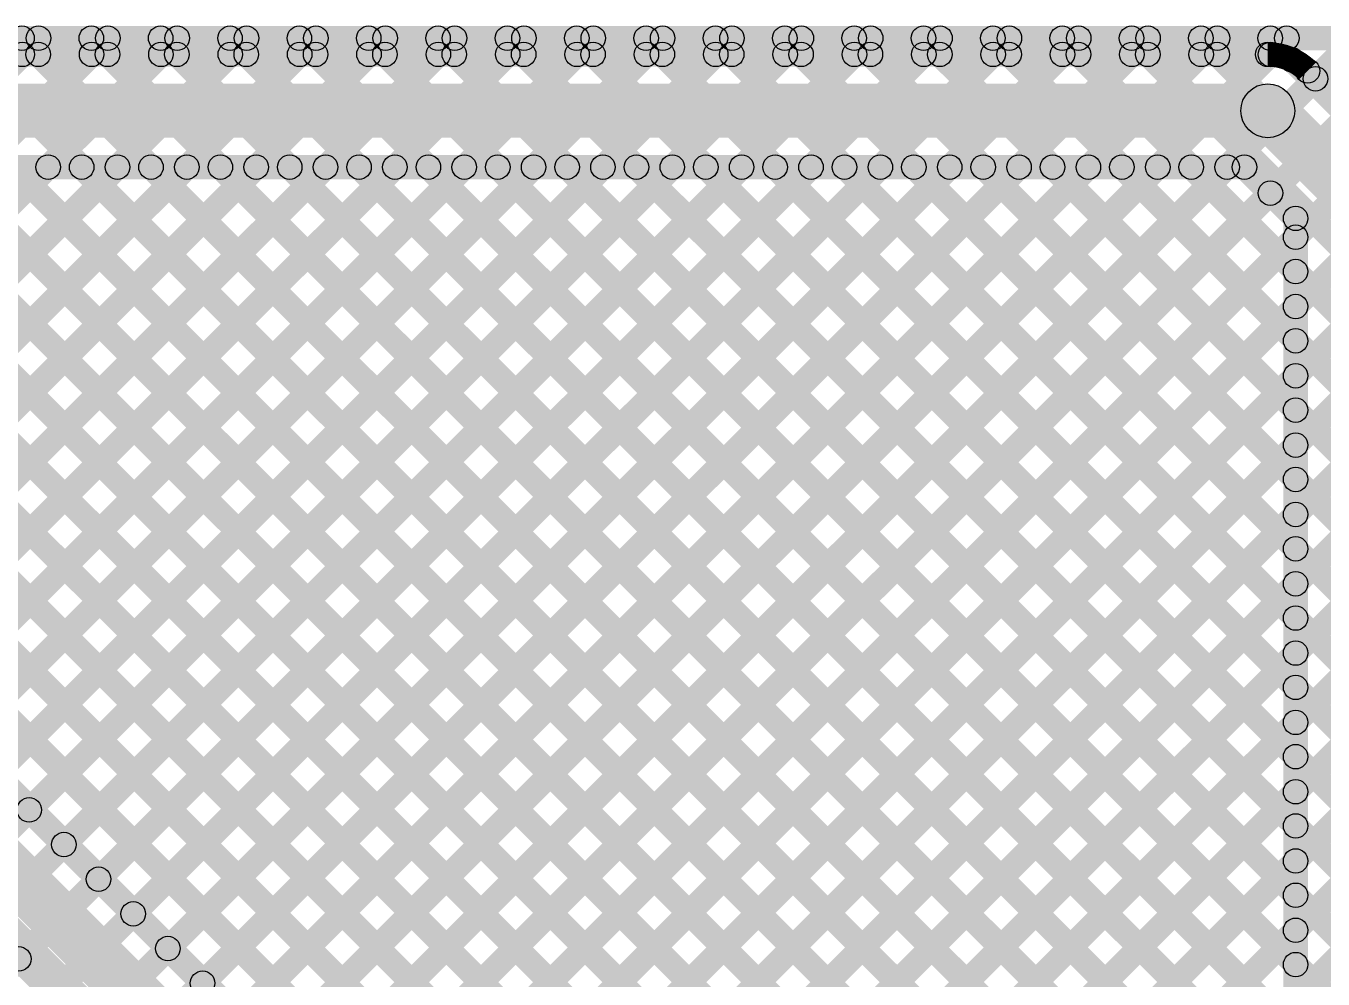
# Model space of a CAD drawing. Header units: millimetres. Extents: x -0.08 to 5.25, y -0.08 to 2.73.
# Drawn here: x 3.423 to 3.952, y 2.086 to 2.475 of the extents above; entities that cross this region are included whole.
import ezdxf

# ---------------------------------------------------------------- set-up
doc = ezdxf.new("R2010")
doc.units = ezdxf.units.MM
doc.header["$MEASUREMENT"] = 0
doc.layers.add('BottomLayer', color=5, linetype='Continuous')
doc.layers.add('TopLayer', color=1, linetype='Continuous')

msp = doc.modelspace()

# ---------------------------------------------------------------- hatches: boundary and pattern name
at = {"layer": 'BottomLayer'}
for points in [[(2.91174, 2.465), (2.91174, 2.475), (5.046, 2.475), (5.046, 2.465)], [(3.41798, 2.46646), (3.42505, 2.47354), (3.43168, 2.46691), (3.42461, 2.45984)], [(3.42517, 2.45984), (3.41809, 2.46691), (3.42472, 2.47354), (3.43179, 2.46646)], [(3.44626, 2.46646), (3.45334, 2.47354), (3.45996, 2.46691), (3.45289, 2.45984)], [(3.45345, 2.45984), (3.44638, 2.46691), (3.453, 2.47354), (3.46007, 2.46646)], [(3.47455, 2.46646), (3.48162, 2.47354), (3.48824, 2.46691), (3.48117, 2.45984)], [(3.48173, 2.45984), (3.47466, 2.46691), (3.48129, 2.47354), (3.48836, 2.46646)], [(3.50283, 2.46646), (3.5099, 2.47354), (3.51653, 2.46691), (3.50946, 2.45984)], [(3.51002, 2.45984), (3.50295, 2.46691), (3.50957, 2.47354), (3.51664, 2.46646)], [(3.53112, 2.46646), (3.53819, 2.47354), (3.54481, 2.46691), (3.53774, 2.45984)], [(3.5383, 2.45984), (3.53123, 2.46691), (3.53786, 2.47354), (3.54493, 2.46646)], [(3.5594, 2.46646), (3.56647, 2.47354), (3.5731, 2.46691), (3.56603, 2.45984)], [(3.56659, 2.45984), (3.55952, 2.46691), (3.56614, 2.47354), (3.57321, 2.46646)], [(3.58769, 2.46646), (3.59476, 2.47354), (3.60138, 2.46691), (3.59431, 2.45984)], [(3.59487, 2.45984), (3.5878, 2.46691), (3.59443, 2.47354), (3.6015, 2.46646)], [(3.61597, 2.46646), (3.62304, 2.47354), (3.62967, 2.46691), (3.6226, 2.45984)], [(3.62316, 2.45984), (3.61608, 2.46691), (3.62271, 2.47354), (3.62978, 2.46646)], [(3.64425, 2.46646), (3.65133, 2.47354), (3.65795, 2.46691), (3.65088, 2.45984)], [(3.65144, 2.45984), (3.64437, 2.46691), (3.65099, 2.47354), (3.65806, 2.46646)], [(3.67254, 2.46646), (3.67961, 2.47354), (3.68624, 2.46691), (3.67916, 2.45984)], [(3.67972, 2.45984), (3.67265, 2.46691), (3.67928, 2.47354), (3.68635, 2.46646)], [(3.70082, 2.46646), (3.70789, 2.47354), (3.71452, 2.46691), (3.70745, 2.45984)], [(3.70801, 2.45984), (3.70094, 2.46691), (3.70756, 2.47354), (3.71463, 2.46646)], [(3.72911, 2.46646), (3.73618, 2.47354), (3.7428, 2.46691), (3.73573, 2.45984)], [(3.73629, 2.45984), (3.72922, 2.46691), (3.73585, 2.47354), (3.74292, 2.46646)], [(3.75739, 2.46646), (3.76446, 2.47354), (3.77109, 2.46691), (3.76402, 2.45984)], [(3.76458, 2.45984), (3.75751, 2.46691), (3.76413, 2.47354), (3.7712, 2.46646)], [(3.78568, 2.46646), (3.79275, 2.47354), (3.79937, 2.46691), (3.7923, 2.45984)], [(3.79286, 2.45984), (3.78579, 2.46691), (3.79242, 2.47354), (3.79949, 2.46646)], [(3.81396, 2.46646), (3.82103, 2.47354), (3.82766, 2.46691), (3.82059, 2.45984)], [(3.82115, 2.45984), (3.81407, 2.46691), (3.8207, 2.47354), (3.82777, 2.46646)], [(3.84224, 2.46646), (3.84932, 2.47354), (3.85594, 2.46691), (3.84887, 2.45984)], [(3.84943, 2.45984), (3.84236, 2.46691), (3.84898, 2.47354), (3.85606, 2.46646)], [(3.87053, 2.46646), (3.8776, 2.47354), (3.88423, 2.46691), (3.87715, 2.45984)], [(3.87771, 2.45984), (3.87064, 2.46691), (3.87727, 2.47354), (3.88434, 2.46646)], [(3.89881, 2.46646), (3.90588, 2.47354), (3.91251, 2.46691), (3.90544, 2.45984)], [(3.906, 2.45984), (3.89893, 2.46691), (3.90555, 2.47354), (3.91262, 2.46646)], [(3.9271, 2.46646), (3.93417, 2.47354), (3.94301, 2.4647), (3.93594, 2.45762)], [(3.93426, 2.45981), (3.92719, 2.46688), (3.93384, 2.47354), (3.94091, 2.46646)], [(3.95263, 2.4499), (3.94556, 2.45697), (3.96212, 2.47354), (3.96919, 2.46646)], [(3.02279, 2.45838), (3.02279, 2.46837), (3.92963, 2.46837), (3.92963, 2.45838)], [(3.94235, 2.4531), (3.94942, 2.46017), (3.9838, 2.4258), (3.97673, 2.41873)], [(3.01662, 2.42937), (3.01662, 2.45138), (3.92963, 2.45138), (3.92963, 2.42937)], [(3.92185, 2.4326), (3.9374, 2.44815), (3.97178, 2.41378), (3.95622, 2.39822)], [(2.96236, 1.94046), (2.95529, 1.94754), (3.42866, 2.42091), (3.43573, 2.41384)], [(2.99064, 1.94046), (2.98357, 1.94754), (3.45695, 2.42091), (3.46402, 2.41384)], [(3.01893, 1.94046), (3.01186, 1.94754), (3.48523, 2.42091), (3.4923, 2.41384)], [(3.02279, 2.41237), (3.02279, 2.42238), (3.9201, 2.42238), (3.9201, 2.41237)], [(3.04721, 1.94046), (3.04014, 1.94754), (3.51352, 2.42091), (3.52059, 2.41384)], [(3.0755, 1.94046), (3.06843, 1.94754), (3.5418, 2.42091), (3.54887, 2.41384)], [(3.10378, 1.94046), (3.09671, 1.94754), (3.57008, 2.42091), (3.57716, 2.41384)], [(3.10291, 2.41384), (3.10998, 2.42091), (3.58336, 1.94754), (3.57628, 1.94046)], [(3.13207, 1.94046), (3.12499, 1.94754), (3.59837, 2.42091), (3.60544, 2.41384)], [(3.13119, 2.41384), (3.13826, 2.42091), (3.61181, 1.94737), (3.60474, 1.9403)], [(3.16035, 1.94046), (3.15328, 1.94754), (3.62665, 2.42091), (3.63372, 2.41384)], [(3.15948, 2.41384), (3.16655, 2.42091), (3.93692, 1.65054), (3.92985, 1.64346)], [(3.18863, 1.94046), (3.18156, 1.94754), (3.65494, 2.42091), (3.66201, 2.41384)], [(3.18776, 2.41384), (3.19483, 2.42091), (3.96521, 1.65054), (3.95814, 1.64346)], [(3.21692, 1.94046), (3.20985, 1.94754), (3.68322, 2.42091), (3.69029, 2.41384)], [(3.21605, 2.41384), (3.22312, 2.42091), (3.99349, 1.65054), (3.98642, 1.64346)], [(3.2452, 1.94046), (3.23813, 1.94754), (3.71151, 2.42091), (3.71858, 2.41384)], [(3.24433, 2.41384), (3.2514, 2.42091), (4.02178, 1.65054), (4.01471, 1.64346)], [(3.27349, 1.94046), (3.26642, 1.94754), (3.73979, 2.42091), (3.74686, 2.41384)], [(3.27262, 2.41384), (3.27969, 2.42091), (4.05006, 1.65054), (4.04299, 1.64346)], [(3.30177, 1.94046), (3.2947, 1.94754), (3.76807, 2.42091), (3.77515, 2.41384)], [(3.3009, 2.41384), (3.30797, 2.42091), (4.07835, 1.65054), (4.07127, 1.64346)], [(3.33006, 1.94046), (3.32298, 1.94754), (3.79636, 2.42091), (3.80343, 2.41384)], [(3.32918, 2.41384), (3.33625, 2.42091), (3.94454, 1.81263), (3.93746, 1.80556)], [(3.35834, 1.94046), (3.35127, 1.94754), (3.82464, 2.42091), (3.83171, 2.41384)], [(3.35747, 2.41384), (3.36454, 2.42091), (3.94454, 1.84091), (3.93746, 1.83384)], [(3.38662, 1.94046), (3.37955, 1.94754), (3.85293, 2.42091), (3.86, 2.41384)], [(3.38575, 2.41384), (3.39282, 2.42091), (3.94454, 1.8692), (3.93746, 1.86213)], [(3.41491, 1.94046), (3.40784, 1.94754), (3.88121, 2.42091), (3.88828, 2.41384)], [(3.41404, 2.41384), (3.42111, 2.42091), (3.94454, 1.89748), (3.93746, 1.89041)], [(3.44319, 1.94046), (3.43612, 1.94754), (3.9095, 2.42091), (3.91657, 2.41384)], [(3.44232, 2.41384), (3.44939, 2.42091), (3.94454, 1.92577), (3.93746, 1.9187)], [(3.47061, 2.41384), (3.47768, 2.42091), (3.94454, 1.95405), (3.93746, 1.94698)], [(3.49889, 2.41384), (3.50596, 2.42091), (3.94454, 1.98234), (3.93746, 1.97526)], [(3.52717, 2.41384), (3.53424, 2.42091), (3.94454, 2.01062), (3.93746, 2.00355)], [(3.55546, 2.41384), (3.56253, 2.42091), (3.94454, 2.0389), (3.93746, 2.03183)], [(3.58374, 2.41384), (3.59081, 2.42091), (3.94454, 2.06719), (3.93746, 2.06012)], [(3.61203, 2.41384), (3.6191, 2.42091), (3.94454, 2.09547), (3.93746, 2.0884)], [(3.64031, 2.41384), (3.64738, 2.42091), (3.94454, 2.12376), (3.93746, 2.11669)], [(3.6686, 2.41384), (3.67567, 2.42091), (3.94454, 2.15204), (3.93746, 2.14497)], [(3.69688, 2.41384), (3.70395, 2.42091), (3.94454, 2.18033), (3.93746, 2.17325)], [(3.72516, 2.41384), (3.73224, 2.42091), (3.94454, 2.20861), (3.93746, 2.20154)], [(3.75345, 2.41384), (3.76052, 2.42091), (3.94454, 2.23689), (3.93746, 2.22982)], [(3.78173, 2.41384), (3.7888, 2.42091), (3.94454, 2.26518), (3.93746, 2.25811)], [(3.81002, 2.41384), (3.81709, 2.42091), (3.94454, 2.29346), (3.93746, 2.28639)], [(3.8383, 2.41384), (3.84537, 2.42091), (3.94454, 2.32175), (3.93746, 2.31468)], [(3.86659, 2.41384), (3.87366, 2.42091), (3.94454, 2.35003), (3.93746, 2.34296)], [(3.89487, 2.41384), (3.90194, 2.42091), (3.94454, 2.37832), (3.93746, 2.37124)], [(3.91656, 2.41384), (3.92363, 2.42091), (3.94454, 2.40001), (3.93746, 2.39294)], [(3.47148, 1.94046), (3.46441, 1.94754), (3.92717, 2.4103), (3.93424, 2.40323)], [(3.49976, 1.94046), (3.49269, 1.94754), (3.93746, 2.39231), (3.94454, 2.38524)], [(3.946, 1.80216), (3.936, 1.80216), (3.936, 2.39647), (3.946, 2.39647)], [(3.52805, 1.94046), (3.52097, 1.94754), (3.93746, 2.36403), (3.94454, 2.35695)], [(3.55633, 1.94046), (3.54926, 1.94754), (3.93746, 2.33574), (3.94454, 2.32867)], [(3.58461, 1.94046), (3.57754, 1.94754), (3.93746, 2.30746), (3.94454, 2.30039)], [(3.61263, 1.9402), (3.60556, 1.94727), (3.93746, 2.27917), (3.94454, 2.2721)], [(3.63149, 1.93077), (3.62442, 1.93784), (3.93746, 2.25089), (3.94454, 2.24382)], [(3.64563, 1.91663), (3.63856, 1.9237), (3.93746, 2.2226), (3.94454, 2.21553)], [(3.65977, 1.90248), (3.6527, 1.90956), (3.93746, 2.19432), (3.94454, 2.18725)], [(3.67391, 1.88834), (3.66684, 1.89541), (3.93746, 2.16604), (3.94454, 2.15896)], [(3.68805, 1.8742), (3.68098, 1.88127), (3.93746, 2.13775), (3.94454, 2.13068)], [(3.7022, 1.86006), (3.69513, 1.86713), (3.93746, 2.10947), (3.94454, 2.1024)]]:
    msp.add_hatch(color=5, dxfattribs=at).paths.add_polyline_path(points)
h = msp.add_hatch(color=5, dxfattribs=at)
edge = h.paths.add_edge_path()
edge.add_arc((3.42152, 2.47), 0.005, 0, 360)
h = msp.add_hatch(color=5, dxfattribs=at)
edge = h.paths.add_edge_path()
edge.add_arc((3.42826, 2.47), 0.005, 0, 360)
h = msp.add_hatch(color=5, dxfattribs=at)
edge = h.paths.add_edge_path()
edge.add_arc((3.4498, 2.47), 0.005, 0, 360)
h = msp.add_hatch(color=5, dxfattribs=at)
edge = h.paths.add_edge_path()
edge.add_arc((3.45654, 2.47), 0.005, 0, 360)
h = msp.add_hatch(color=5, dxfattribs=at)
edge = h.paths.add_edge_path()
edge.add_arc((3.47808, 2.47), 0.005, 0, 360)
h = msp.add_hatch(color=5, dxfattribs=at)
edge = h.paths.add_edge_path()
edge.add_arc((3.48482, 2.47), 0.005, 0, 360)
h = msp.add_hatch(color=5, dxfattribs=at)
edge = h.paths.add_edge_path()
edge.add_arc((3.50637, 2.47), 0.005, 0, 360)
h = msp.add_hatch(color=5, dxfattribs=at)
edge = h.paths.add_edge_path()
edge.add_arc((3.51311, 2.47), 0.005, 0, 360)
h = msp.add_hatch(color=5, dxfattribs=at)
edge = h.paths.add_edge_path()
edge.add_arc((3.53465, 2.47), 0.005, 0, 360)
h = msp.add_hatch(color=5, dxfattribs=at)
edge = h.paths.add_edge_path()
edge.add_arc((3.54139, 2.47), 0.005, 0, 360)
h = msp.add_hatch(color=5, dxfattribs=at)
edge = h.paths.add_edge_path()
edge.add_arc((3.56294, 2.47), 0.005, 0, 360)
h = msp.add_hatch(color=5, dxfattribs=at)
edge = h.paths.add_edge_path()
edge.add_arc((3.56968, 2.47), 0.005, 0, 360)
h = msp.add_hatch(color=5, dxfattribs=at)
edge = h.paths.add_edge_path()
edge.add_arc((3.59122, 2.47), 0.005, 0, 360)
h = msp.add_hatch(color=5, dxfattribs=at)
edge = h.paths.add_edge_path()
edge.add_arc((3.59796, 2.47), 0.005, 0, 360)
h = msp.add_hatch(color=5, dxfattribs=at)
edge = h.paths.add_edge_path()
edge.add_arc((3.61951, 2.47), 0.005, 0, 360)
h = msp.add_hatch(color=5, dxfattribs=at)
edge = h.paths.add_edge_path()
edge.add_arc((3.62625, 2.47), 0.005, 0, 360)
h = msp.add_hatch(color=5, dxfattribs=at)
edge = h.paths.add_edge_path()
edge.add_arc((3.64779, 2.47), 0.005, 0, 360)
h = msp.add_hatch(color=5, dxfattribs=at)
edge = h.paths.add_edge_path()
edge.add_arc((3.65453, 2.47), 0.005, 0, 360)
h = msp.add_hatch(color=5, dxfattribs=at)
edge = h.paths.add_edge_path()
edge.add_arc((3.67607, 2.47), 0.005, 0, 360)
h = msp.add_hatch(color=5, dxfattribs=at)
edge = h.paths.add_edge_path()
edge.add_arc((3.68281, 2.47), 0.005, 0, 360)
h = msp.add_hatch(color=5, dxfattribs=at)
edge = h.paths.add_edge_path()
edge.add_arc((3.70436, 2.47), 0.005, 0, 360)
h = msp.add_hatch(color=5, dxfattribs=at)
edge = h.paths.add_edge_path()
edge.add_arc((3.7111, 2.47), 0.005, 0, 360)
h = msp.add_hatch(color=5, dxfattribs=at)
edge = h.paths.add_edge_path()
edge.add_arc((3.73264, 2.47), 0.005, 0, 360)
h = msp.add_hatch(color=5, dxfattribs=at)
edge = h.paths.add_edge_path()
edge.add_arc((3.73938, 2.47), 0.005, 0, 360)
h = msp.add_hatch(color=5, dxfattribs=at)
edge = h.paths.add_edge_path()
edge.add_arc((3.76093, 2.47), 0.005, 0, 360)
h = msp.add_hatch(color=5, dxfattribs=at)
edge = h.paths.add_edge_path()
edge.add_arc((3.76767, 2.47), 0.005, 0, 360)
h = msp.add_hatch(color=5, dxfattribs=at)
edge = h.paths.add_edge_path()
edge.add_arc((3.78921, 2.47), 0.005, 0, 360)
h = msp.add_hatch(color=5, dxfattribs=at)
edge = h.paths.add_edge_path()
edge.add_arc((3.79595, 2.47), 0.005, 0, 360)
h = msp.add_hatch(color=5, dxfattribs=at)
edge = h.paths.add_edge_path()
edge.add_arc((3.8175, 2.47), 0.005, 0, 360)
h = msp.add_hatch(color=5, dxfattribs=at)
edge = h.paths.add_edge_path()
edge.add_arc((3.82424, 2.47), 0.005, 0, 360)
h = msp.add_hatch(color=5, dxfattribs=at)
edge = h.paths.add_edge_path()
edge.add_arc((3.84578, 2.47), 0.005, 0, 360)
h = msp.add_hatch(color=5, dxfattribs=at)
edge = h.paths.add_edge_path()
edge.add_arc((3.85252, 2.47), 0.005, 0, 360)
h = msp.add_hatch(color=5, dxfattribs=at)
edge = h.paths.add_edge_path()
edge.add_arc((3.87406, 2.47), 0.005, 0, 360)
h = msp.add_hatch(color=5, dxfattribs=at)
edge = h.paths.add_edge_path()
edge.add_arc((3.8808, 2.47), 0.005, 0, 360)
h = msp.add_hatch(color=5, dxfattribs=at)
edge = h.paths.add_edge_path()
edge.add_arc((3.90235, 2.47), 0.005, 0, 360)
h = msp.add_hatch(color=5, dxfattribs=at)
edge = h.paths.add_edge_path()
edge.add_arc((3.90909, 2.47), 0.005, 0, 360)
h = msp.add_hatch(color=5, dxfattribs=at)
edge = h.paths.add_edge_path()
edge.add_arc((3.93063, 2.47), 0.005, 0, 360)
h = msp.add_hatch(color=5, dxfattribs=at)
edge = h.paths.add_edge_path()
edge.add_arc((3.93737, 2.47), 0.005, 0, 360)
h = msp.add_hatch(color=5, dxfattribs=at)
edge = h.paths.add_edge_path()
edge.add_arc((3.42163, 2.46338), 0.005, 0, 360)
h = msp.add_hatch(color=5, dxfattribs=at)
edge = h.paths.add_edge_path()
edge.add_arc((3.42814, 2.46338), 0.005, 0, 360)
h = msp.add_hatch(color=5, dxfattribs=at)
edge = h.paths.add_edge_path()
edge.add_arc((3.44991, 2.46338), 0.005, 0, 360)
h = msp.add_hatch(color=5, dxfattribs=at)
edge = h.paths.add_edge_path()
edge.add_arc((3.45643, 2.46338), 0.005, 0, 360)
h = msp.add_hatch(color=5, dxfattribs=at)
edge = h.paths.add_edge_path()
edge.add_arc((3.4782, 2.46338), 0.005, 0, 360)
h = msp.add_hatch(color=5, dxfattribs=at)
edge = h.paths.add_edge_path()
edge.add_arc((3.48471, 2.46338), 0.005, 0, 360)
h = msp.add_hatch(color=5, dxfattribs=at)
edge = h.paths.add_edge_path()
edge.add_arc((3.50648, 2.46338), 0.005, 0, 360)
h = msp.add_hatch(color=5, dxfattribs=at)
edge = h.paths.add_edge_path()
edge.add_arc((3.51299, 2.46338), 0.005, 0, 360)
h = msp.add_hatch(color=5, dxfattribs=at)
edge = h.paths.add_edge_path()
edge.add_arc((3.53477, 2.46338), 0.005, 0, 360)
h = msp.add_hatch(color=5, dxfattribs=at)
edge = h.paths.add_edge_path()
edge.add_arc((3.54128, 2.46338), 0.005, 0, 360)
h = msp.add_hatch(color=5, dxfattribs=at)
edge = h.paths.add_edge_path()
edge.add_arc((3.56305, 2.46338), 0.005, 0, 360)
h = msp.add_hatch(color=5, dxfattribs=at)
edge = h.paths.add_edge_path()
edge.add_arc((3.56956, 2.46338), 0.005, 0, 360)
h = msp.add_hatch(color=5, dxfattribs=at)
edge = h.paths.add_edge_path()
edge.add_arc((3.59134, 2.46338), 0.005, 0, 360)
h = msp.add_hatch(color=5, dxfattribs=at)
edge = h.paths.add_edge_path()
edge.add_arc((3.59785, 2.46338), 0.005, 0, 360)
h = msp.add_hatch(color=5, dxfattribs=at)
edge = h.paths.add_edge_path()
edge.add_arc((3.61962, 2.46338), 0.005, 0, 360)
h = msp.add_hatch(color=5, dxfattribs=at)
edge = h.paths.add_edge_path()
edge.add_arc((3.62613, 2.46338), 0.005, 0, 360)
h = msp.add_hatch(color=5, dxfattribs=at)
edge = h.paths.add_edge_path()
edge.add_arc((3.6479, 2.46338), 0.005, 0, 360)
h = msp.add_hatch(color=5, dxfattribs=at)
edge = h.paths.add_edge_path()
edge.add_arc((3.65442, 2.46338), 0.005, 0, 360)
h = msp.add_hatch(color=5, dxfattribs=at)
edge = h.paths.add_edge_path()
edge.add_arc((3.67619, 2.46338), 0.005, 0, 360)
h = msp.add_hatch(color=5, dxfattribs=at)
edge = h.paths.add_edge_path()
edge.add_arc((3.6827, 2.46338), 0.005, 0, 360)
h = msp.add_hatch(color=5, dxfattribs=at)
edge = h.paths.add_edge_path()
edge.add_arc((3.70447, 2.46338), 0.005, 0, 360)
h = msp.add_hatch(color=5, dxfattribs=at)
edge = h.paths.add_edge_path()
edge.add_arc((3.71098, 2.46338), 0.005, 0, 360)
h = msp.add_hatch(color=5, dxfattribs=at)
edge = h.paths.add_edge_path()
edge.add_arc((3.73276, 2.46338), 0.005, 0, 360)
h = msp.add_hatch(color=5, dxfattribs=at)
edge = h.paths.add_edge_path()
edge.add_arc((3.73927, 2.46338), 0.005, 0, 360)
h = msp.add_hatch(color=5, dxfattribs=at)
edge = h.paths.add_edge_path()
edge.add_arc((3.76104, 2.46338), 0.005, 0, 360)
h = msp.add_hatch(color=5, dxfattribs=at)
edge = h.paths.add_edge_path()
edge.add_arc((3.76755, 2.46338), 0.005, 0, 360)
h = msp.add_hatch(color=5, dxfattribs=at)
edge = h.paths.add_edge_path()
edge.add_arc((3.78933, 2.46338), 0.005, 0, 360)
h = msp.add_hatch(color=5, dxfattribs=at)
edge = h.paths.add_edge_path()
edge.add_arc((3.79584, 2.46338), 0.005, 0, 360)
h = msp.add_hatch(color=5, dxfattribs=at)
edge = h.paths.add_edge_path()
edge.add_arc((3.81761, 2.46338), 0.005, 0, 360)
h = msp.add_hatch(color=5, dxfattribs=at)
edge = h.paths.add_edge_path()
edge.add_arc((3.82412, 2.46338), 0.005, 0, 360)
h = msp.add_hatch(color=5, dxfattribs=at)
edge = h.paths.add_edge_path()
edge.add_arc((3.84589, 2.46338), 0.005, 0, 360)
h = msp.add_hatch(color=5, dxfattribs=at)
edge = h.paths.add_edge_path()
edge.add_arc((3.85241, 2.46338), 0.005, 0, 360)
h = msp.add_hatch(color=5, dxfattribs=at)
edge = h.paths.add_edge_path()
edge.add_arc((3.87418, 2.46338), 0.005, 0, 360)
h = msp.add_hatch(color=5, dxfattribs=at)
edge = h.paths.add_edge_path()
edge.add_arc((3.88069, 2.46338), 0.005, 0, 360)
h = msp.add_hatch(color=5, dxfattribs=at)
edge = h.paths.add_edge_path()
edge.add_arc((3.90246, 2.46338), 0.005, 0, 360)
h = msp.add_hatch(color=5, dxfattribs=at)
edge = h.paths.add_edge_path()
edge.add_arc((3.90897, 2.46338), 0.005, 0, 360)
h = msp.add_hatch(color=5, dxfattribs=at)
edge = h.paths.add_edge_path()
edge.add_arc((3.92963, 2.46338), 0.005, 0, 360)
h = msp.add_hatch(color=5, dxfattribs=at)
edge = h.paths.add_edge_path()
edge.add_arc((3.92963, 2.46338), 0.005, 0, 360)
h = msp.add_hatch(color=5, dxfattribs=at)
edge = h.paths.add_edge_path()
edge.add_arc((3.92963, 2.46338), 0.005, 0, 360)
h = msp.add_hatch(color=5, dxfattribs=at)
edge = h.paths.add_edge_path()
edge.add_arc((3.93072, 2.46335), 0.005, 0, 360)
h = msp.add_hatch(color=5, dxfattribs=at)
edge = h.paths.add_edge_path()
edge.add_arc((3.93947, 2.46116), 0.005, 0, 360)
h = msp.add_hatch(color=5, dxfattribs=at)
edge = h.paths.add_edge_path()
edge.add_arc((3.94589, 2.45664), 0.005, 0, 360)
h = msp.add_hatch(color=5, dxfattribs=at)
edge = h.paths.add_edge_path()
edge.add_arc((3.94589, 2.45664), 0.005, 0, 360)
h = msp.add_hatch(color=5, dxfattribs=at)
edge = h.paths.add_edge_path()
edge.add_arc((3.94589, 2.45664), 0.005, 0, 360)
h = msp.add_hatch(color=5, dxfattribs=at)
edge = h.paths.add_edge_path()
edge.add_arc((3.94909, 2.45344), 0.005, 0, 360)
h = msp.add_hatch(color=5, dxfattribs=at)
edge = h.paths.add_edge_path()
edge.add_arc((3.92963, 2.44037), 0.011, 0, 360)
h = msp.add_hatch(color=5, dxfattribs=at)
edge = h.paths.add_edge_path()
edge.add_arc((3.92963, 2.44037), 0.011, 0, 360)
h = msp.add_hatch(color=5, dxfattribs=at)
edge = h.paths.add_edge_path()
edge.add_arc((3.4322, 2.41737), 0.005, 0, 360)
h = msp.add_hatch(color=5, dxfattribs=at)
edge = h.paths.add_edge_path()
edge.add_arc((3.44586, 2.41737), 0.005, 0, 360)
h = msp.add_hatch(color=5, dxfattribs=at)
edge = h.paths.add_edge_path()
edge.add_arc((3.46048, 2.41737), 0.005, 0, 360)
h = msp.add_hatch(color=5, dxfattribs=at)
edge = h.paths.add_edge_path()
edge.add_arc((3.47414, 2.41737), 0.005, 0, 360)
h = msp.add_hatch(color=5, dxfattribs=at)
edge = h.paths.add_edge_path()
edge.add_arc((3.48877, 2.41737), 0.005, 0, 360)
h = msp.add_hatch(color=5, dxfattribs=at)
edge = h.paths.add_edge_path()
edge.add_arc((3.50243, 2.41737), 0.005, 0, 360)
h = msp.add_hatch(color=5, dxfattribs=at)
edge = h.paths.add_edge_path()
edge.add_arc((3.51705, 2.41737), 0.005, 0, 360)
h = msp.add_hatch(color=5, dxfattribs=at)
edge = h.paths.add_edge_path()
edge.add_arc((3.53071, 2.41737), 0.005, 0, 360)
h = msp.add_hatch(color=5, dxfattribs=at)
edge = h.paths.add_edge_path()
edge.add_arc((3.54534, 2.41737), 0.005, 0, 360)
h = msp.add_hatch(color=5, dxfattribs=at)
edge = h.paths.add_edge_path()
edge.add_arc((3.55899, 2.41737), 0.005, 0, 360)
h = msp.add_hatch(color=5, dxfattribs=at)
edge = h.paths.add_edge_path()
edge.add_arc((3.57362, 2.41737), 0.005, 0, 360)
h = msp.add_hatch(color=5, dxfattribs=at)
edge = h.paths.add_edge_path()
edge.add_arc((3.58728, 2.41737), 0.005, 0, 360)
h = msp.add_hatch(color=5, dxfattribs=at)
edge = h.paths.add_edge_path()
edge.add_arc((3.6019, 2.41737), 0.005, 0, 360)
h = msp.add_hatch(color=5, dxfattribs=at)
edge = h.paths.add_edge_path()
edge.add_arc((3.61556, 2.41737), 0.005, 0, 360)
h = msp.add_hatch(color=5, dxfattribs=at)
edge = h.paths.add_edge_path()
edge.add_arc((3.63019, 2.41737), 0.005, 0, 360)
h = msp.add_hatch(color=5, dxfattribs=at)
edge = h.paths.add_edge_path()
edge.add_arc((3.64385, 2.41737), 0.005, 0, 360)
h = msp.add_hatch(color=5, dxfattribs=at)
edge = h.paths.add_edge_path()
edge.add_arc((3.65847, 2.41737), 0.005, 0, 360)
h = msp.add_hatch(color=5, dxfattribs=at)
edge = h.paths.add_edge_path()
edge.add_arc((3.67213, 2.41737), 0.005, 0, 360)
h = msp.add_hatch(color=5, dxfattribs=at)
edge = h.paths.add_edge_path()
edge.add_arc((3.68676, 2.41737), 0.005, 0, 360)
h = msp.add_hatch(color=5, dxfattribs=at)
edge = h.paths.add_edge_path()
edge.add_arc((3.70042, 2.41737), 0.005, 0, 360)
h = msp.add_hatch(color=5, dxfattribs=at)
edge = h.paths.add_edge_path()
edge.add_arc((3.71504, 2.41737), 0.005, 0, 360)
h = msp.add_hatch(color=5, dxfattribs=at)
edge = h.paths.add_edge_path()
edge.add_arc((3.7287, 2.41737), 0.005, 0, 360)
h = msp.add_hatch(color=5, dxfattribs=at)
edge = h.paths.add_edge_path()
edge.add_arc((3.74333, 2.41737), 0.005, 0, 360)
h = msp.add_hatch(color=5, dxfattribs=at)
edge = h.paths.add_edge_path()
edge.add_arc((3.75698, 2.41737), 0.005, 0, 360)
h = msp.add_hatch(color=5, dxfattribs=at)
edge = h.paths.add_edge_path()
edge.add_arc((3.77161, 2.41737), 0.005, 0, 360)
h = msp.add_hatch(color=5, dxfattribs=at)
edge = h.paths.add_edge_path()
edge.add_arc((3.78527, 2.41737), 0.005, 0, 360)
h = msp.add_hatch(color=5, dxfattribs=at)
edge = h.paths.add_edge_path()
edge.add_arc((3.79989, 2.41737), 0.005, 0, 360)
h = msp.add_hatch(color=5, dxfattribs=at)
edge = h.paths.add_edge_path()
edge.add_arc((3.81355, 2.41737), 0.005, 0, 360)
h = msp.add_hatch(color=5, dxfattribs=at)
edge = h.paths.add_edge_path()
edge.add_arc((3.82818, 2.41737), 0.005, 0, 360)
h = msp.add_hatch(color=5, dxfattribs=at)
edge = h.paths.add_edge_path()
edge.add_arc((3.84184, 2.41737), 0.005, 0, 360)
h = msp.add_hatch(color=5, dxfattribs=at)
edge = h.paths.add_edge_path()
edge.add_arc((3.85646, 2.41737), 0.005, 0, 360)
h = msp.add_hatch(color=5, dxfattribs=at)
edge = h.paths.add_edge_path()
edge.add_arc((3.87012, 2.41737), 0.005, 0, 360)
h = msp.add_hatch(color=5, dxfattribs=at)
edge = h.paths.add_edge_path()
edge.add_arc((3.88475, 2.41737), 0.005, 0, 360)
h = msp.add_hatch(color=5, dxfattribs=at)
edge = h.paths.add_edge_path()
edge.add_arc((3.89841, 2.41737), 0.005, 0, 360)
h = msp.add_hatch(color=5, dxfattribs=at)
edge = h.paths.add_edge_path()
edge.add_arc((3.91303, 2.41737), 0.005, 0, 360)
h = msp.add_hatch(color=5, dxfattribs=at)
edge = h.paths.add_edge_path()
edge.add_arc((3.9201, 2.41737), 0.005, 0, 360)
h = msp.add_hatch(color=5, dxfattribs=at)
edge = h.paths.add_edge_path()
edge.add_arc((3.9201, 2.41737), 0.005, 0, 360)
h = msp.add_hatch(color=5, dxfattribs=at)
edge = h.paths.add_edge_path()
edge.add_arc((3.93071, 2.40677), 0.005, 0, 360)
h = msp.add_hatch(color=5, dxfattribs=at)
edge = h.paths.add_edge_path()
edge.add_arc((3.941, 2.39647), 0.005, 0, 360)
h = msp.add_hatch(color=5, dxfattribs=at)
edge = h.paths.add_edge_path()
edge.add_arc((3.941, 2.39647), 0.005, 0, 360)
h = msp.add_hatch(color=5, dxfattribs=at)
edge = h.paths.add_edge_path()
edge.add_arc((3.941, 2.38877), 0.005, 0, 360)
h = msp.add_hatch(color=5, dxfattribs=at)
edge = h.paths.add_edge_path()
edge.add_arc((3.941, 2.37478), 0.005, 0, 360)
h = msp.add_hatch(color=5, dxfattribs=at)
edge = h.paths.add_edge_path()
edge.add_arc((3.941, 2.36049), 0.005, 0, 360)
h = msp.add_hatch(color=5, dxfattribs=at)
edge = h.paths.add_edge_path()
edge.add_arc((3.941, 2.3465), 0.005, 0, 360)
h = msp.add_hatch(color=5, dxfattribs=at)
edge = h.paths.add_edge_path()
edge.add_arc((3.941, 2.33221), 0.005, 0, 360)
h = msp.add_hatch(color=5, dxfattribs=at)
edge = h.paths.add_edge_path()
edge.add_arc((3.941, 2.31821), 0.005, 0, 360)
h = msp.add_hatch(color=5, dxfattribs=at)
edge = h.paths.add_edge_path()
edge.add_arc((3.941, 2.30392), 0.005, 0, 360)
h = msp.add_hatch(color=5, dxfattribs=at)
edge = h.paths.add_edge_path()
edge.add_arc((3.941, 2.28993), 0.005, 0, 360)
h = msp.add_hatch(color=5, dxfattribs=at)
edge = h.paths.add_edge_path()
edge.add_arc((3.941, 2.27564), 0.005, 0, 360)
h = msp.add_hatch(color=5, dxfattribs=at)
edge = h.paths.add_edge_path()
edge.add_arc((3.941, 2.26164), 0.005, 0, 360)
h = msp.add_hatch(color=5, dxfattribs=at)
edge = h.paths.add_edge_path()
edge.add_arc((3.941, 2.24735), 0.005, 0, 360)
h = msp.add_hatch(color=5, dxfattribs=at)
edge = h.paths.add_edge_path()
edge.add_arc((3.941, 2.23336), 0.005, 0, 360)
h = msp.add_hatch(color=5, dxfattribs=at)
edge = h.paths.add_edge_path()
edge.add_arc((3.941, 2.21907), 0.005, 0, 360)
h = msp.add_hatch(color=5, dxfattribs=at)
edge = h.paths.add_edge_path()
edge.add_arc((3.941, 2.20507), 0.005, 0, 360)
h = msp.add_hatch(color=5, dxfattribs=at)
edge = h.paths.add_edge_path()
edge.add_arc((3.941, 2.19078), 0.005, 0, 360)
h = msp.add_hatch(color=5, dxfattribs=at)
edge = h.paths.add_edge_path()
edge.add_arc((3.941, 2.17679), 0.005, 0, 360)
h = msp.add_hatch(color=5, dxfattribs=at)
edge = h.paths.add_edge_path()
edge.add_arc((3.941, 2.1625), 0.005, 0, 360)
h = msp.add_hatch(color=5, dxfattribs=at)
edge = h.paths.add_edge_path()
edge.add_arc((3.941, 2.14851), 0.005, 0, 360)
h = msp.add_hatch(color=5, dxfattribs=at)
edge = h.paths.add_edge_path()
edge.add_arc((3.941, 2.13422), 0.005, 0, 360)
h = msp.add_hatch(color=5, dxfattribs=at)
edge = h.paths.add_edge_path()
edge.add_arc((3.941, 2.12022), 0.005, 0, 360)
h = msp.add_hatch(color=5, dxfattribs=at)
edge = h.paths.add_edge_path()
edge.add_arc((3.941, 2.10593), 0.005, 0, 360)
h = msp.add_hatch(color=5, dxfattribs=at)
edge = h.paths.add_edge_path()
edge.add_arc((3.941, 2.09194), 0.005, 0, 360)
at = {"layer": 'TopLayer'}
for points in [[(1.086, 2.465), (1.086, 2.475), (5.046, 2.475), (5.046, 2.465)], [(3.10685, 2.46646), (3.11392, 2.47354), (3.63692, 1.95054), (3.62985, 1.94346)], [(3.13514, 2.46646), (3.14221, 2.47354), (3.66521, 1.95054), (3.65814, 1.94346)], [(3.16342, 2.46646), (3.17049, 2.47354), (3.69349, 1.95054), (3.68642, 1.94346)], [(3.19171, 2.46646), (3.19878, 2.47354), (3.72178, 1.95054), (3.71471, 1.94346)], [(3.21999, 2.46646), (3.22706, 2.47354), (3.78576, 1.91483), (3.77869, 1.90776)], [(3.24827, 2.46646), (3.25535, 2.47354), (3.81405, 1.91483), (3.80698, 1.90776)], [(3.27243, 2.3071), (3.26536, 2.31417), (3.42472, 2.47354), (3.43179, 2.46646)], [(3.27656, 2.46646), (3.28363, 2.47354), (3.81654, 1.94063), (3.80946, 1.93356)], [(3.28657, 2.29296), (3.2795, 2.30003), (3.453, 2.47354), (3.46007, 2.46646)], [(3.30071, 2.27882), (3.29364, 2.28589), (3.48129, 2.47354), (3.48836, 2.46646)], [(3.30484, 2.46646), (3.31191, 2.47354), (3.81654, 1.96891), (3.80946, 1.96184)], [(3.31485, 2.26467), (3.30778, 2.27175), (3.50957, 2.47354), (3.51664, 2.46646)], [(3.329, 2.25053), (3.32192, 2.2576), (3.53786, 2.47354), (3.54493, 2.46646)], [(3.33313, 2.46646), (3.3402, 2.47354), (3.81354, 2.0002), (3.80646, 1.99313)], [(3.34314, 2.23639), (3.33607, 2.24346), (3.56614, 2.47354), (3.57321, 2.46646)], [(3.35728, 2.22225), (3.35021, 2.22932), (3.59443, 2.47354), (3.6015, 2.46646)], [(3.36141, 2.46646), (3.36848, 2.47354), (3.81354, 2.02848), (3.80646, 2.02141)], [(3.37142, 2.20811), (3.36435, 2.21518), (3.62271, 2.47354), (3.62978, 2.46646)], [(3.38556, 2.19396), (3.37849, 2.20103), (3.65099, 2.47354), (3.65806, 2.46646)], [(3.3897, 2.46646), (3.39677, 2.47354), (3.81354, 2.05677), (3.80646, 2.0497)], [(3.39971, 2.17982), (3.39263, 2.18689), (3.67928, 2.47354), (3.68635, 2.46646)], [(3.41385, 2.16568), (3.40678, 2.17275), (3.70756, 2.47354), (3.71463, 2.46646)], [(3.41798, 2.46646), (3.42505, 2.47354), (3.83375, 2.06483), (3.82668, 2.05776)], [(3.42799, 2.15154), (3.42092, 2.15861), (3.73585, 2.47354), (3.74292, 2.46646)], [(3.44213, 2.13739), (3.43506, 2.14447), (3.76413, 2.47354), (3.7712, 2.46646)], [(3.44626, 2.46646), (3.45334, 2.47354), (3.86204, 2.06483), (3.85497, 2.05776)], [(3.45627, 2.12325), (3.4492, 2.13032), (3.79242, 2.47354), (3.79949, 2.46646)], [(3.47042, 2.10911), (3.46335, 2.11618), (3.8207, 2.47354), (3.82777, 2.46646)], [(3.47455, 2.46646), (3.48162, 2.47354), (3.89032, 2.06483), (3.88325, 2.05776)], [(3.48456, 2.09497), (3.47749, 2.10204), (3.84898, 2.47354), (3.85606, 2.46646)], [(3.4987, 2.08083), (3.49163, 2.0879), (3.87727, 2.47354), (3.88434, 2.46646)], [(3.50283, 2.46646), (3.5099, 2.47354), (3.92161, 2.06183), (3.91453, 2.05476)], [(3.51284, 2.06668), (3.50577, 2.07375), (3.90555, 2.47354), (3.91262, 2.46646)], [(3.52699, 2.05254), (3.51991, 2.05961), (3.93384, 2.47354), (3.94091, 2.46646)], [(3.53112, 2.46646), (3.53819, 2.47354), (3.94989, 2.06183), (3.94282, 2.05476)], [(3.54113, 2.0384), (3.53406, 2.04547), (3.96212, 2.47354), (3.96919, 2.46646)], [(3.55527, 2.02426), (3.5482, 2.03133), (3.99041, 2.47354), (3.99748, 2.46646)], [(3.5594, 2.46646), (3.56647, 2.47354), (3.97817, 2.06183), (3.9711, 2.05476)], [(3.56941, 2.01012), (3.56234, 2.01719), (4.01869, 2.47354), (4.02576, 2.46646)], [(3.58355, 1.99597), (3.57648, 2.00304), (4.04697, 2.47354), (4.05405, 2.46646)], [(3.58769, 2.46646), (3.59476, 2.47354), (4.00646, 2.06183), (3.99939, 2.05476)], [(3.5977, 1.98183), (3.59062, 1.9889), (4.07526, 2.47354), (4.08233, 2.46646)], [(3.61184, 1.96769), (3.60477, 1.97476), (4.10354, 2.47354), (4.11061, 2.46646)], [(3.61597, 2.46646), (3.62304, 2.47354), (4.03474, 2.06183), (4.02767, 2.05476)], [(3.62598, 1.95355), (3.61891, 1.96062), (4.13183, 2.47354), (4.1389, 2.46646)], [(3.64418, 1.94346), (3.63711, 1.95054), (4.16011, 2.47354), (4.16718, 2.46646)], [(3.64425, 2.46646), (3.65133, 2.47354), (4.06303, 2.06183), (4.05596, 2.05476)], [(3.67247, 1.94346), (3.6654, 1.95054), (4.1884, 2.47354), (4.19547, 2.46646)], [(3.67254, 2.46646), (3.67961, 2.47354), (4.09131, 2.06183), (4.08424, 2.05476)], [(3.70082, 2.46646), (3.70789, 2.47354), (4.1196, 2.06183), (4.11252, 2.05476)], [(3.72911, 2.46646), (3.73618, 2.47354), (4.14788, 2.06183), (4.14081, 2.05476)], [(3.75739, 2.46646), (3.76446, 2.47354), (4.17616, 2.06183), (4.16909, 2.05476)], [(3.78568, 2.46646), (3.79275, 2.47354), (4.20445, 2.06183), (4.19738, 2.05476)], [(3.81505, 2.05776), (3.80798, 2.06483), (4.21668, 2.47354), (4.22375, 2.46646)], [(3.81396, 2.46646), (3.82103, 2.47354), (4.23496, 2.05961), (4.22788, 2.05254)], [(3.84333, 2.05776), (3.83626, 2.06483), (4.24496, 2.47354), (4.25204, 2.46646)], [(3.84224, 2.46646), (3.84932, 2.47354), (4.64632, 1.67654), (4.63924, 1.66946)], [(3.87162, 2.05776), (3.86455, 2.06483), (4.27325, 2.47354), (4.28032, 2.46646)], [(3.87053, 2.46646), (3.8776, 2.47354), (4.6746, 1.67654), (4.66753, 1.66946)], [(3.8999, 2.05776), (3.89283, 2.06483), (4.30153, 2.47354), (4.3086, 2.46646)], [(3.89881, 2.46646), (3.90588, 2.47354), (4.70288, 1.67654), (4.69581, 1.66946)], [(3.92519, 2.05476), (3.91812, 2.06183), (4.32982, 2.47354), (4.33689, 2.46646)], [(3.9271, 2.46646), (3.93417, 2.47354), (4.73117, 1.67654), (4.7241, 1.66946)], [(3.15373, 2.41873), (3.1608, 2.4258), (3.63606, 1.95054), (3.62899, 1.94346)], [(3.13322, 2.39822), (3.14878, 2.41378), (3.63078, 1.93178), (3.61522, 1.91622)], [(3.12794, 2.37946), (3.13501, 2.38654), (3.60671, 1.91483), (3.59964, 1.90776)], [(3.24899, 1.91596), (3.24192, 1.92304), (3.41668, 2.0978), (3.42375, 2.09073)]]:
    msp.add_hatch(color=1, dxfattribs=at).paths.add_polyline_path(points)
h = msp.add_hatch(color=1, dxfattribs=at)
edge = h.paths.add_edge_path()
edge.add_arc((3.42152, 2.47), 0.005, 0, 360)
h = msp.add_hatch(color=1, dxfattribs=at)
edge = h.paths.add_edge_path()
edge.add_arc((3.42826, 2.47), 0.005, 0, 360)
h = msp.add_hatch(color=1, dxfattribs=at)
edge = h.paths.add_edge_path()
edge.add_arc((3.4498, 2.47), 0.005, 0, 360)
h = msp.add_hatch(color=1, dxfattribs=at)
edge = h.paths.add_edge_path()
edge.add_arc((3.45654, 2.47), 0.005, 0, 360)
h = msp.add_hatch(color=1, dxfattribs=at)
edge = h.paths.add_edge_path()
edge.add_arc((3.47808, 2.47), 0.005, 0, 360)
h = msp.add_hatch(color=1, dxfattribs=at)
edge = h.paths.add_edge_path()
edge.add_arc((3.48482, 2.47), 0.005, 0, 360)
h = msp.add_hatch(color=1, dxfattribs=at)
edge = h.paths.add_edge_path()
edge.add_arc((3.50637, 2.47), 0.005, 0, 360)
h = msp.add_hatch(color=1, dxfattribs=at)
edge = h.paths.add_edge_path()
edge.add_arc((3.51311, 2.47), 0.005, 0, 360)
h = msp.add_hatch(color=1, dxfattribs=at)
edge = h.paths.add_edge_path()
edge.add_arc((3.53465, 2.47), 0.005, 0, 360)
h = msp.add_hatch(color=1, dxfattribs=at)
edge = h.paths.add_edge_path()
edge.add_arc((3.54139, 2.47), 0.005, 0, 360)
h = msp.add_hatch(color=1, dxfattribs=at)
edge = h.paths.add_edge_path()
edge.add_arc((3.56294, 2.47), 0.005, 0, 360)
h = msp.add_hatch(color=1, dxfattribs=at)
edge = h.paths.add_edge_path()
edge.add_arc((3.56968, 2.47), 0.005, 0, 360)
h = msp.add_hatch(color=1, dxfattribs=at)
edge = h.paths.add_edge_path()
edge.add_arc((3.59122, 2.47), 0.005, 0, 360)
h = msp.add_hatch(color=1, dxfattribs=at)
edge = h.paths.add_edge_path()
edge.add_arc((3.59796, 2.47), 0.005, 0, 360)
h = msp.add_hatch(color=1, dxfattribs=at)
edge = h.paths.add_edge_path()
edge.add_arc((3.61951, 2.47), 0.005, 0, 360)
h = msp.add_hatch(color=1, dxfattribs=at)
edge = h.paths.add_edge_path()
edge.add_arc((3.62625, 2.47), 0.005, 0, 360)
h = msp.add_hatch(color=1, dxfattribs=at)
edge = h.paths.add_edge_path()
edge.add_arc((3.64779, 2.47), 0.005, 0, 360)
h = msp.add_hatch(color=1, dxfattribs=at)
edge = h.paths.add_edge_path()
edge.add_arc((3.65453, 2.47), 0.005, 0, 360)
h = msp.add_hatch(color=1, dxfattribs=at)
edge = h.paths.add_edge_path()
edge.add_arc((3.67607, 2.47), 0.005, 0, 360)
h = msp.add_hatch(color=1, dxfattribs=at)
edge = h.paths.add_edge_path()
edge.add_arc((3.68281, 2.47), 0.005, 0, 360)
h = msp.add_hatch(color=1, dxfattribs=at)
edge = h.paths.add_edge_path()
edge.add_arc((3.70436, 2.47), 0.005, 0, 360)
h = msp.add_hatch(color=1, dxfattribs=at)
edge = h.paths.add_edge_path()
edge.add_arc((3.7111, 2.47), 0.005, 0, 360)
h = msp.add_hatch(color=1, dxfattribs=at)
edge = h.paths.add_edge_path()
edge.add_arc((3.73264, 2.47), 0.005, 0, 360)
h = msp.add_hatch(color=1, dxfattribs=at)
edge = h.paths.add_edge_path()
edge.add_arc((3.73938, 2.47), 0.005, 0, 360)
h = msp.add_hatch(color=1, dxfattribs=at)
edge = h.paths.add_edge_path()
edge.add_arc((3.76093, 2.47), 0.005, 0, 360)
h = msp.add_hatch(color=1, dxfattribs=at)
edge = h.paths.add_edge_path()
edge.add_arc((3.76767, 2.47), 0.005, 0, 360)
h = msp.add_hatch(color=1, dxfattribs=at)
edge = h.paths.add_edge_path()
edge.add_arc((3.78921, 2.47), 0.005, 0, 360)
h = msp.add_hatch(color=1, dxfattribs=at)
edge = h.paths.add_edge_path()
edge.add_arc((3.79595, 2.47), 0.005, 0, 360)
h = msp.add_hatch(color=1, dxfattribs=at)
edge = h.paths.add_edge_path()
edge.add_arc((3.8175, 2.47), 0.005, 0, 360)
h = msp.add_hatch(color=1, dxfattribs=at)
edge = h.paths.add_edge_path()
edge.add_arc((3.82424, 2.47), 0.005, 0, 360)
h = msp.add_hatch(color=1, dxfattribs=at)
edge = h.paths.add_edge_path()
edge.add_arc((3.84578, 2.47), 0.005, 0, 360)
h = msp.add_hatch(color=1, dxfattribs=at)
edge = h.paths.add_edge_path()
edge.add_arc((3.85252, 2.47), 0.005, 0, 360)
h = msp.add_hatch(color=1, dxfattribs=at)
edge = h.paths.add_edge_path()
edge.add_arc((3.87406, 2.47), 0.005, 0, 360)
h = msp.add_hatch(color=1, dxfattribs=at)
edge = h.paths.add_edge_path()
edge.add_arc((3.8808, 2.47), 0.005, 0, 360)
h = msp.add_hatch(color=1, dxfattribs=at)
edge = h.paths.add_edge_path()
edge.add_arc((3.90235, 2.47), 0.005, 0, 360)
h = msp.add_hatch(color=1, dxfattribs=at)
edge = h.paths.add_edge_path()
edge.add_arc((3.90909, 2.47), 0.005, 0, 360)
h = msp.add_hatch(color=1, dxfattribs=at)
edge = h.paths.add_edge_path()
edge.add_arc((3.93063, 2.47), 0.005, 0, 360)
h = msp.add_hatch(color=1, dxfattribs=at)
edge = h.paths.add_edge_path()
edge.add_arc((3.93737, 2.47), 0.005, 0, 360)
h = msp.add_hatch(color=1, dxfattribs=at)
edge = h.paths.add_edge_path()
edge.add_arc((3.42445, 2.15507), 0.005, 0, 360)
h = msp.add_hatch(color=1, dxfattribs=at)
edge = h.paths.add_edge_path()
edge.add_arc((3.4386, 2.14093), 0.005, 0, 360)
h = msp.add_hatch(color=1, dxfattribs=at)
edge = h.paths.add_edge_path()
edge.add_arc((3.45274, 2.12679), 0.005, 0, 360)
h = msp.add_hatch(color=1, dxfattribs=at)
edge = h.paths.add_edge_path()
edge.add_arc((3.46688, 2.11265), 0.005, 0, 360)
h = msp.add_hatch(color=1, dxfattribs=at)
edge = h.paths.add_edge_path()
edge.add_arc((3.48102, 2.0985), 0.005, 0, 360)
h = msp.add_hatch(color=1, dxfattribs=at)
edge = h.paths.add_edge_path()
edge.add_arc((3.42021, 2.09426), 0.005, 0, 360)
h = msp.add_hatch(color=1, dxfattribs=at)
edge = h.paths.add_edge_path()
edge.add_arc((3.49517, 2.08436), 0.005, 0, 360)

# ---------------------------------------------------------------- linework, layer by layer
at = {"layer": 'BottomLayer', "const_width": 0.01}
msp.add_lwpolyline([(3.92963, 2.46338, -0.198912), (3.94589, 2.45664)], format="xyb", dxfattribs=at)
msp.add_lwpolyline([(3.92963, 2.46338, -0.198912), (3.94589, 2.45664)], format="xyb", dxfattribs=at)
at = {"layer": 'BottomLayer'}
for centre, radius in [((3.42152, 2.47), 0.005), ((3.42826, 2.47), 0.005), ((3.4498, 2.47), 0.005), ((3.45654, 2.47), 0.005), ((3.47808, 2.47), 0.005), ((3.48482, 2.47), 0.005), ((3.50637, 2.47), 0.005), ((3.51311, 2.47), 0.005), ((3.53465, 2.47), 0.005), ((3.54139, 2.47), 0.005), ((3.56294, 2.47), 0.005), ((3.56968, 2.47), 0.005), ((3.59122, 2.47), 0.005), ((3.59796, 2.47), 0.005), ((3.61951, 2.47), 0.005), ((3.62625, 2.47), 0.005), ((3.64779, 2.47), 0.005), ((3.65453, 2.47), 0.005), ((3.67607, 2.47), 0.005), ((3.68281, 2.47), 0.005), ((3.70436, 2.47), 0.005), ((3.7111, 2.47), 0.005), ((3.73264, 2.47), 0.005), ((3.73938, 2.47), 0.005), ((3.76093, 2.47), 0.005), ((3.76767, 2.47), 0.005), ((3.78921, 2.47), 0.005), ((3.79595, 2.47), 0.005), ((3.8175, 2.47), 0.005), ((3.82424, 2.47), 0.005), ((3.84578, 2.47), 0.005), ((3.85252, 2.47), 0.005), ((3.87406, 2.47), 0.005), ((3.8808, 2.47), 0.005), ((3.90235, 2.47), 0.005), ((3.90909, 2.47), 0.005), ((3.93063, 2.47), 0.005), ((3.93737, 2.47), 0.005), ((3.42163, 2.46338), 0.005), ((3.42814, 2.46338), 0.005), ((3.44991, 2.46338), 0.005), ((3.45643, 2.46338), 0.005), ((3.4782, 2.46338), 0.005), ((3.48471, 2.46338), 0.005), ((3.50648, 2.46338), 0.005), ((3.51299, 2.46338), 0.005), ((3.53477, 2.46338), 0.005), ((3.54128, 2.46338), 0.005), ((3.56305, 2.46338), 0.005), ((3.56956, 2.46338), 0.005), ((3.59134, 2.46338), 0.005), ((3.59785, 2.46338), 0.005), ((3.61962, 2.46338), 0.005), ((3.62613, 2.46338), 0.005), ((3.6479, 2.46338), 0.005), ((3.65442, 2.46338), 0.005), ((3.67619, 2.46338), 0.005), ((3.6827, 2.46338), 0.005), ((3.70447, 2.46338), 0.005), ((3.71098, 2.46338), 0.005), ((3.73276, 2.46338), 0.005), ((3.73927, 2.46338), 0.005), ((3.76104, 2.46338), 0.005), ((3.76755, 2.46338), 0.005), ((3.78933, 2.46338), 0.005), ((3.79584, 2.46338), 0.005), ((3.81761, 2.46338), 0.005), ((3.82412, 2.46338), 0.005), ((3.84589, 2.46338), 0.005), ((3.85241, 2.46338), 0.005), ((3.87418, 2.46338), 0.005), ((3.88069, 2.46338), 0.005), ((3.90246, 2.46338), 0.005), ((3.90897, 2.46338), 0.005), ((3.92963, 2.46338), 0.005), ((3.92963, 2.46338), 0.005), ((3.92963, 2.46338), 0.005), ((3.93072, 2.46335), 0.005), ((3.93947, 2.46116), 0.005), ((3.94589, 2.45664), 0.005), ((3.94589, 2.45664), 0.005), ((3.94589, 2.45664), 0.005), ((3.94909, 2.45344), 0.005), ((3.92963, 2.44037), 0.011), ((3.92963, 2.44037), 0.011), ((3.4322, 2.41737), 0.005), ((3.44586, 2.41737), 0.005), ((3.46048, 2.41737), 0.005), ((3.47414, 2.41737), 0.005), ((3.48877, 2.41737), 0.005), ((3.50243, 2.41737), 0.005), ((3.51705, 2.41737), 0.005), ((3.53071, 2.41737), 0.005), ((3.54534, 2.41737), 0.005), ((3.55899, 2.41737), 0.005), ((3.57362, 2.41737), 0.005), ((3.58728, 2.41737), 0.005), ((3.6019, 2.41737), 0.005), ((3.61556, 2.41737), 0.005), ((3.63019, 2.41737), 0.005), ((3.64385, 2.41737), 0.005), ((3.65847, 2.41737), 0.005), ((3.67213, 2.41737), 0.005), ((3.68676, 2.41737), 0.005), ((3.70042, 2.41737), 0.005), ((3.71504, 2.41737), 0.005), ((3.7287, 2.41737), 0.005), ((3.74333, 2.41737), 0.005), ((3.75698, 2.41737), 0.005), ((3.77161, 2.41737), 0.005), ((3.78527, 2.41737), 0.005), ((3.79989, 2.41737), 0.005), ((3.81355, 2.41737), 0.005), ((3.82818, 2.41737), 0.005), ((3.84184, 2.41737), 0.005), ((3.85646, 2.41737), 0.005), ((3.87012, 2.41737), 0.005), ((3.88475, 2.41737), 0.005), ((3.89841, 2.41737), 0.005), ((3.91303, 2.41737), 0.005), ((3.9201, 2.41737), 0.005), ((3.9201, 2.41737), 0.005), ((3.93071, 2.40677), 0.005), ((3.941, 2.39647), 0.005), ((3.941, 2.39647), 0.005), ((3.941, 2.38877), 0.005), ((3.941, 2.37478), 0.005), ((3.941, 2.36049), 0.005), ((3.941, 2.3465), 0.005), ((3.941, 2.33221), 0.005), ((3.941, 2.31821), 0.005), ((3.941, 2.30392), 0.005), ((3.941, 2.28993), 0.005), ((3.941, 2.27564), 0.005), ((3.941, 2.26164), 0.005), ((3.941, 2.24735), 0.005), ((3.941, 2.23336), 0.005), ((3.941, 2.21907), 0.005), ((3.941, 2.20507), 0.005), ((3.941, 2.19078), 0.005), ((3.941, 2.17679), 0.005), ((3.941, 2.1625), 0.005), ((3.941, 2.14851), 0.005), ((3.941, 2.13422), 0.005), ((3.941, 2.12022), 0.005), ((3.941, 2.10593), 0.005), ((3.941, 2.09194), 0.005)]:
    msp.add_circle(centre, radius, dxfattribs=at)
at = {"layer": 'TopLayer'}
for centre in [(3.42152, 2.47), (3.42826, 2.47), (3.4498, 2.47), (3.45654, 2.47), (3.47808, 2.47), (3.48482, 2.47), (3.50637, 2.47), (3.51311, 2.47), (3.53465, 2.47), (3.54139, 2.47), (3.56294, 2.47), (3.56968, 2.47), (3.59122, 2.47), (3.59796, 2.47), (3.61951, 2.47), (3.62625, 2.47), (3.64779, 2.47), (3.65453, 2.47), (3.67607, 2.47), (3.68281, 2.47), (3.70436, 2.47), (3.7111, 2.47), (3.73264, 2.47), (3.73938, 2.47), (3.76093, 2.47), (3.76767, 2.47), (3.78921, 2.47), (3.79595, 2.47), (3.8175, 2.47), (3.82424, 2.47), (3.84578, 2.47), (3.85252, 2.47), (3.87406, 2.47), (3.8808, 2.47), (3.90235, 2.47), (3.90909, 2.47), (3.93063, 2.47), (3.93737, 2.47), (3.42445, 2.15507), (3.4386, 2.14093), (3.45274, 2.12679), (3.46688, 2.11265), (3.48102, 2.0985), (3.42021, 2.09426), (3.49517, 2.08436)]:
    msp.add_circle(centre, 0.005, dxfattribs=at)

doc.saveas('drawing.dxf')
